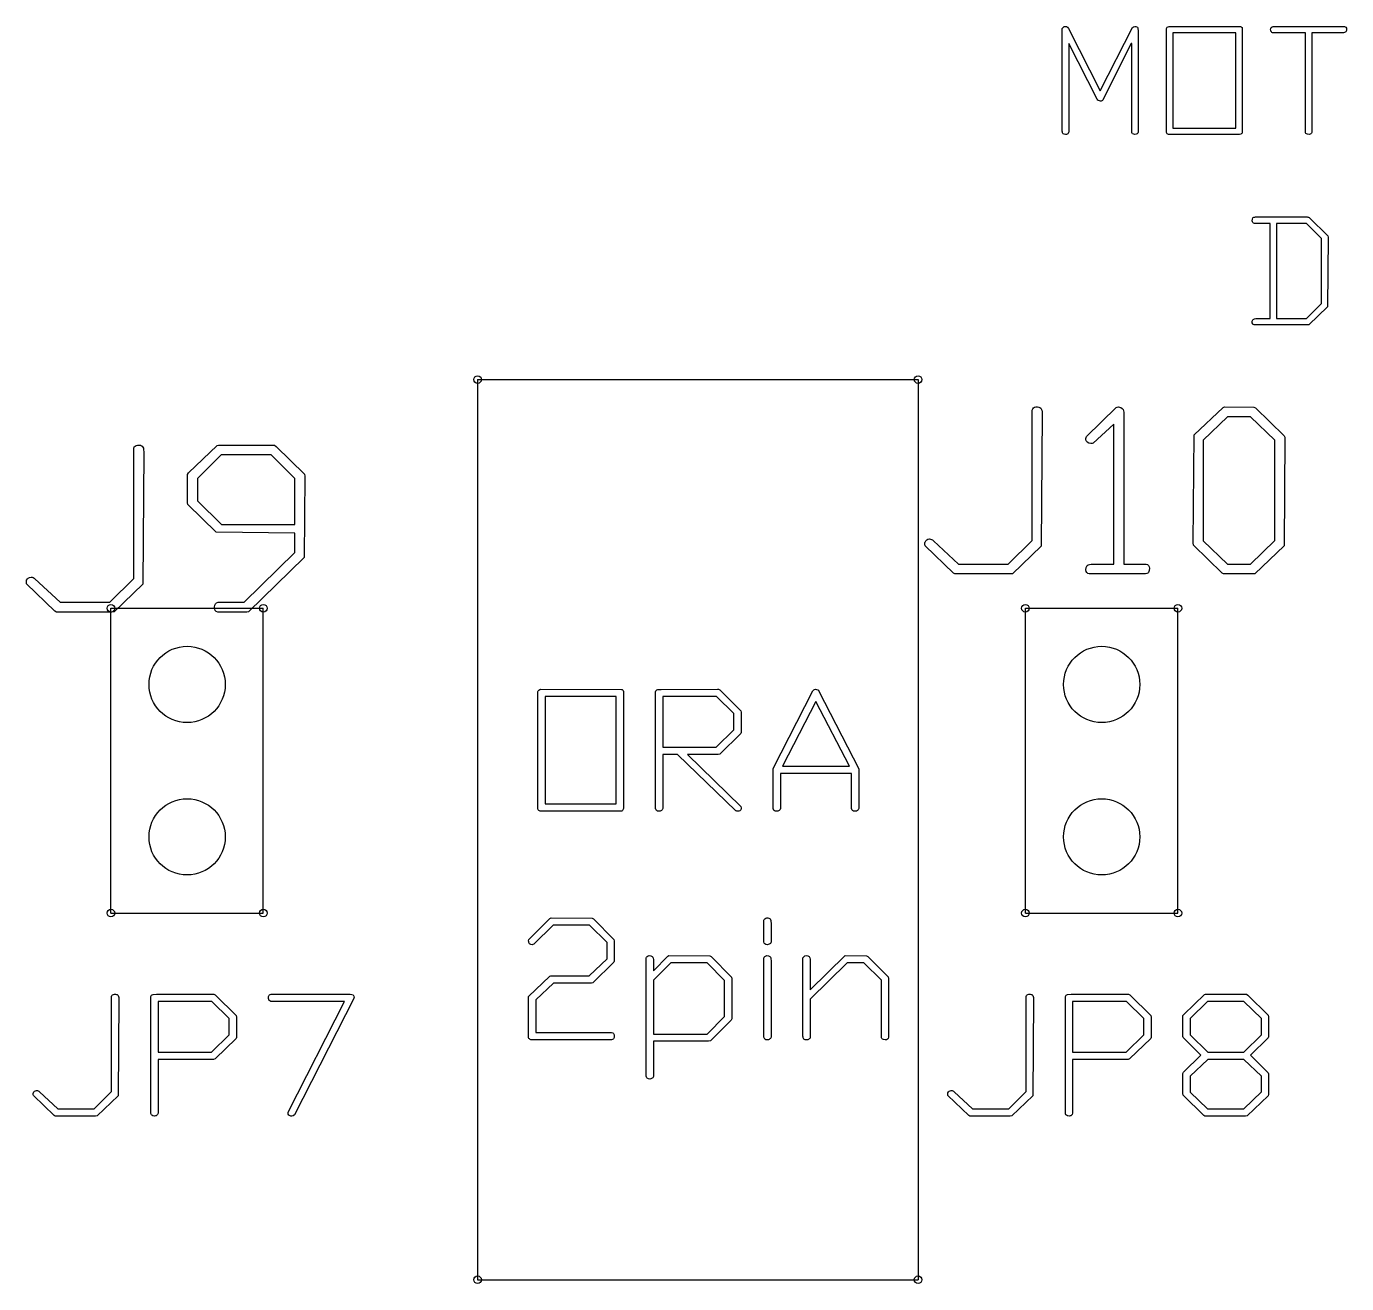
# Paper-space layout 'Sheet1' of a CAD drawing. Header units: millimetres. Extents: x 3 to 419, y -76 to 292.
# Drawn here: x 265.67 to 287.67, y 158.84 to 179.79 of the extents above; entities that cross this region are included whole.
import ezdxf

# ---------------------------------------------------------------- set-up
doc = ezdxf.new("R2010")
doc.units = ezdxf.units.MM

psp = doc.layouts.new('Sheet1')

# ---------------------------------------------------------------- linework, layer by layer
at = {"color": 7, "linetype": 'Continuous'}
for p, q in [((273.1840503, 173.906802), (273.1840503, 158.906802)), ((273.1840503, 173.906802), (280.5240503, 173.906802)), ((280.5240503, 173.906802), (280.5240503, 158.906802)), ((267.0740503, 170.096802), (269.6140503, 170.096802)), ((267.0740503, 165.016802), (267.0740503, 170.096802)), ((269.6140503, 165.016802), (269.6140503, 170.096802)), ((282.3140503, 170.096802), (284.8540503, 170.096802)), ((282.3140503, 165.016802), (282.3140503, 170.096802)), ((284.8540503, 165.016802), (284.8540503, 170.096802)), ((267.0740503, 165.016802), (269.6140503, 165.016802)), ((282.3140503, 165.016802), (284.8540503, 165.016802)), ((273.1840503, 158.906802), (280.5240503, 158.906802))]:
    psp.add_line(p, q, dxfattribs=at)
at = {"color": 7, "linetype": 'Continuous', "flags": 128}
for points in [[(283.0152903, 179.7767127), (283.0304119, 179.7569582), (283.0304119, 179.7569582), (283.5584253, 178.7153288), (283.5584253, 178.7153288), (284.0968182, 179.7716904), (284.0968182, 179.7716904), (284.113894, 179.7840788), (284.1343182, 179.7914448), (284.1343182, 179.7914448), (284.1557467, 179.7877618), (284.179519, 179.7767127), (284.179519, 179.7767127), (284.1848762, 179.7653288), (284.188894, 179.7482529), (284.1912378, 179.7251502), (284.1919074, 179.6963555), (284.1919074, 179.6963555), (284.1919074, 178.0306189), (284.1919074, 178.0306189), (284.1855458, 178.013543), (284.1748315, 178.0011547), (284.1587601, 177.9937886), (284.138336, 177.9914448), (284.138336, 177.9914448), (284.1172423, 177.9944582), (284.0998315, 178.0034984), (284.0931351, 178.0108645), (284.0884476, 178.0202395), (284.085769, 178.0316234), (284.0847646, 178.0450163), (284.0847646, 178.0450163), (284.0847646, 179.5088555), (284.0847646, 179.5088555), (284.0773985, 179.5038332), (284.0773985, 179.5038332), (283.6032914, 178.5690118), (283.6032914, 178.5690118), (283.5952557, 178.559302), (283.5858807, 178.5526055), (283.5755012, 178.5482529), (283.5634476, 178.5469136), (283.5634476, 178.5469136), (283.5470414, 178.5489225), (283.5329789, 178.5549493), (283.5209253, 178.5646591), (283.5112155, 178.5787216), (283.5112155, 178.5787216), (283.0347646, 179.5088555), (283.0347646, 179.5088555), (283.0347646, 178.0302841), (283.0347646, 178.0302841), (283.032086, 178.0209091), (283.026394, 178.0122038), (283.0180235, 178.0038332), (283.0066396, 177.9964672), (283.0066396, 177.9964672), (282.9965949, 177.9927841), (282.9811932, 177.9914448), (282.9811932, 177.9914448), (282.9587601, 177.9941234), (282.9416842, 178.0024939), (282.9356574, 178.0091904), (282.9313048, 178.0185654), (282.9286262, 178.0306189), (282.9276217, 178.0450163), (282.9276217, 178.0450163), (282.9276217, 179.7549493), (282.9276217, 179.7549493), (282.934653, 179.7690118), (282.9453673, 179.7797261), (282.9597646, 179.787427), (282.9778449, 179.7914448), (282.9778449, 179.7914448), (282.9986039, 179.7877618), (283.0153449, 179.7767127)], [(285.8950887, 179.7891011), (285.906528, 179.785418), (285.915903, 179.7793913), (285.9229342, 179.7706859), (285.9276217, 179.7596368), (285.9276217, 179.7596368), (285.9276217, 179.7181189), (285.9276217, 179.7181189), (285.9276217, 178.0306189), (285.9276217, 178.0306189), (285.9239387, 178.019235), (285.9182467, 178.0091904), (285.910211, 178.0008198), (285.9001664, 177.9937886), (285.9001664, 177.9937886), (285.8824208, 177.9914448), (285.8824208, 177.9914448), (284.6958137, 177.9914448), (284.6958137, 177.9914448), (284.6844298, 177.9971368), (284.6750548, 178.004168), (284.6680235, 178.0128734), (284.663336, 178.0232529), (284.663336, 178.0232529), (284.663336, 178.0721368), (284.663336, 178.0721368), (284.663336, 179.757293), (284.663336, 179.757293), (284.6686932, 179.768677), (284.6777333, 179.778052), (284.6901217, 179.7857529), (284.7058583, 179.7914448), (284.7058583, 179.7914448), (285.895144, 179.7891011)], [(287.6298223, 179.7887663), (287.6432467, 179.7844136), (287.6536262, 179.776043), (287.6609923, 179.7639895), (287.6650101, 179.747918), (287.6650101, 179.747918), (287.6616619, 179.7207975), (287.6509476, 179.7007082), (287.6419074, 179.693677), (287.6288494, 179.6883198), (287.6114387, 179.6853064), (287.5896753, 179.684302), (287.5896753, 179.684302), (287.0847646, 179.684302), (287.0847646, 179.684302), (287.0847646, 178.0255966), (287.0847646, 178.0255966), (287.0790726, 178.0125386), (287.0696976, 178.0024939), (287.0569744, 177.9954627), (287.0402333, 177.9914448), (287.0402333, 177.9914448), (287.0144521, 177.9941234), (286.9943628, 178.0024939), (286.9869967, 178.0095252), (286.9819744, 178.019235), (286.9786262, 178.0319582), (286.9776217, 178.0476948), (286.9776217, 178.0476948), (286.9776217, 179.684302), (286.9776217, 179.684302), (286.4415726, 179.684302), (286.4415726, 179.684302), (286.4308583, 179.6859761), (286.4211485, 179.6909984), (286.4121083, 179.6990341), (286.4040726, 179.710418), (286.4040726, 179.710418), (286.4003896, 179.7248154), (286.3990503, 179.7365341), (286.3990503, 179.7365341), (286.4017289, 179.7576279), (286.4097646, 179.7740341), (286.4228226, 179.7850832), (286.4415726, 179.7914448), (286.4415726, 179.7914448), (287.6298539, 179.7887663)], [(285.8204637, 178.0985877), (285.8204789, 179.684302), (285.8204789, 179.684302), (284.7704789, 179.684302), (284.7704789, 179.684302), (284.7704789, 178.0985877), (284.7704789, 178.0985877), (285.8204789, 178.0985877)], [(287.0483193, 176.6017127), (287.3513494, 176.3037216), (287.3513494, 176.3037216), (287.3563717, 176.2819582), (287.3563717, 176.2819582), (287.3463271, 175.1167797), (287.3463271, 175.1167797), (287.0382914, 174.8187886), (287.0382914, 174.8187886), (287.0135146, 174.8164448), (287.0135146, 174.8164448), (286.1245637, 174.8164448), (286.1245637, 174.8164448), (286.1105012, 174.8244805), (286.1001217, 174.8361993), (286.0940949, 174.8512663), (286.092086, 174.8700163), (286.092086, 174.8700163), (286.0930905, 174.8820698), (286.0964387, 174.8927841), (286.101461, 174.9018243), (286.1088271, 174.9095252), (286.1192065, 174.915552), (286.1329342, 174.9202395), (286.1500101, 174.9225832), (286.1704342, 174.9235877), (286.1704342, 174.9235877), (286.392086, 174.9235877), (286.392086, 174.9235877), (286.392086, 176.509302), (286.392086, 176.509302), (286.1309253, 176.509302), (286.1309253, 176.509302), (286.1158583, 176.5149939), (286.1044744, 176.5243689), (286.0964387, 176.5370922), (286.092086, 176.5538332), (286.092086, 176.5538332), (286.0947646, 176.5796145), (286.1031351, 176.5993689), (286.1101664, 176.606735), (286.1205458, 176.6120922), (286.1336039, 176.6154404), (286.1496753, 176.6164448), (286.1496753, 176.6164448), (286.1771307, 176.6164448), (286.1771307, 176.6164448), (287.0084923, 176.6164448), (287.0084923, 176.6164448), (287.0212155, 176.6154404), (287.0322646, 176.6127618), (287.0413048, 176.6080743), (287.048336, 176.6017127)], [(287.249187, 176.2588555), (286.9961039, 176.509302), (286.9961039, 176.509302), (286.4992289, 176.509302), (286.4992289, 176.509302), (286.4992289, 174.9235877), (286.4992289, 174.9235877), (286.9961039, 174.9235877), (286.9961039, 174.9235877), (287.2492289, 175.1763779), (287.2492289, 175.1763779), (287.2492289, 176.2588555)], [(282.5677786, 173.430637), (282.578142, 173.4171735), (282.5859094, 173.3969782), (282.5900521, 173.370569), (282.5916055, 173.3379459), (282.5916055, 173.3379459), (282.5760707, 171.1325191), (282.5760707, 171.1325191), (282.0996695, 170.6711349), (282.0996695, 170.6711349), (282.0613503, 170.6675101), (282.0613503, 170.6675101), (281.1359928, 170.6675101), (281.1359928, 170.6675101), (281.1126905, 170.6825271), (281.1126905, 170.6825271), (280.6399141, 171.1366617), (280.6399141, 171.1366617), (280.637325, 171.1511608), (280.6362893, 171.1734274), (280.6362893, 171.1734274), (280.637325, 171.1894801), (280.6399141, 171.1993188), (280.6399141, 171.1993188), (280.6518242, 171.2195141), (280.6683946, 171.2345311), (280.6885899, 171.2454054), (280.7134456, 171.2511015), (280.7134456, 171.2511015), (280.7320874, 171.249548), (280.7491757, 171.2438519), (280.7652284, 171.2350489), (280.7792097, 171.2221032), (280.7792097, 171.2221032), (281.1965786, 170.8332148), (281.1965786, 170.8332148), (282.0276915, 170.8332148), (282.0276915, 170.8332148), (282.4259008, 171.225728), (282.4259008, 171.225728), (282.4259008, 173.3985317), (282.4259008, 173.3985317), (282.434186, 173.4187269), (282.4476495, 173.4342618), (282.4657735, 173.4451361), (282.4890757, 173.4513501), (282.4890757, 173.4513501), (282.5149671, 173.4503144), (282.5367158, 173.4461718), (282.554322, 173.4399579), (282.5677855, 173.430637)], [(283.9425597, 173.4062991), (283.9503846, 173.3648729), (283.9503846, 173.3648729), (283.9503846, 170.8332148), (283.9503846, 170.8332148), (284.3268451, 170.8332148), (284.3268451, 170.8332148), (284.3470404, 170.8228583), (284.3625752, 170.8078413), (284.3729317, 170.7886817), (284.3791457, 170.7643438), (284.3791457, 170.7643438), (284.375003, 170.7244711), (284.3615395, 170.6934014), (284.3506651, 170.6820092), (284.3351303, 170.6742418), (284.3149351, 170.6690636), (284.2900793, 170.6675101), (284.2900793, 170.6675101), (283.3750784, 170.6675101), (283.3750784, 170.6675101), (283.3543653, 170.6773488), (283.3383126, 170.6923658), (283.3269204, 170.7110076), (283.3207065, 170.7348276), (283.3207065, 170.7348276), (283.3264026, 170.7767716), (283.3429731, 170.8073235), (283.3574722, 170.8187157), (283.3787032, 170.8270009), (283.4071837, 170.8316614), (283.4418781, 170.8332148), (283.4418781, 170.8332148), (283.7846798, 170.8332148), (283.7846798, 170.8332148), (283.7846798, 173.1613667), (283.7846798, 173.1613667), (283.4444672, 172.8480812), (283.4444672, 172.8480812), (283.4227185, 172.8423851), (283.4045945, 172.8403138), (283.4045945, 172.8403138), (283.3719714, 172.845492), (283.3445265, 172.8615447), (283.33417, 172.8734547), (283.3269204, 172.8879539), (283.32226, 172.90556), (283.3207065, 172.9252375), (283.3207065, 172.9252375), (283.3284739, 172.9604497), (283.3284739, 172.9604497), (283.822999, 173.4399579), (283.822999, 173.4399579), (283.8421587, 173.4487609), (283.8664965, 173.4513501), (283.8664965, 173.4513501), (283.8799601, 173.4487609), (283.9027445, 173.4399579), (283.9265645, 173.4259765), (283.9426172, 173.4062991)], [(286.1490641, 173.4363331), (286.6270343, 172.9718419), (286.6270343, 172.9718419), (286.6348017, 172.9490575), (286.6348017, 172.9490575), (286.6228917, 171.1361439), (286.6228917, 171.1361439), (286.1371696, 170.6711349), (286.1371696, 170.6711349), (286.1097248, 170.6675101), (286.1097248, 170.6675101), (285.6157174, 170.6675101), (285.6157174, 170.6675101), (285.5924152, 170.6825271), (285.5924152, 170.6825271), (285.1144605, 171.1470182), (285.1144605, 171.1470182), (285.1103179, 171.1848196), (285.1103179, 171.1848196), (285.1258527, 172.9868589), (285.1258527, 172.9868589), (285.60795, 173.4435827), (285.60795, 173.4435827), (285.6317701, 173.4513501), (285.6317701, 173.4513501), (286.1174922, 173.4477253), (286.1174922, 173.4477253), (286.1490796, 173.4363331)], [(286.4690814, 172.8983104), (286.0662273, 173.2856453), (286.0662273, 173.2856453), (285.6788924, 173.2856453), (285.6788924, 173.2856453), (285.2760227, 172.8983104), (285.2760227, 172.8983104), (285.2760227, 171.2205497), (285.2760227, 171.2205497), (285.6788924, 170.8332148), (285.6788924, 170.8332148), (286.0662273, 170.8332148), (286.0662273, 170.8332148), (286.469097, 171.2241745), (286.469097, 171.2241745), (286.469097, 172.8983104)], [(267.5976548, 172.795637), (267.608022, 172.7821735), (267.6157894, 172.7619782), (267.6199321, 172.735569), (267.6214855, 172.7029459), (267.6214855, 172.7029459), (267.6059507, 170.4975191), (267.6059507, 170.4975191), (267.1295495, 170.0361349), (267.1295495, 170.0361349), (267.0912303, 170.0325101), (267.0912303, 170.0325101), (266.1658728, 170.0325101), (266.1658728, 170.0325101), (266.1425705, 170.0475271), (266.1425705, 170.0475271), (265.6697941, 170.5016617), (265.6697941, 170.5016617), (265.667205, 170.5161608), (265.6661693, 170.5384274), (265.6661693, 170.5384274), (265.667205, 170.5544801), (265.6697941, 170.5643188), (265.6697941, 170.5643188), (265.6817042, 170.5845141), (265.6982746, 170.5995311), (265.7184699, 170.6104054), (265.7433256, 170.6161015), (265.7433256, 170.6161015), (265.7619674, 170.614548), (265.7790557, 170.6088519), (265.7951084, 170.6000489), (265.8090897, 170.5871032), (265.8090897, 170.5871032), (266.2264586, 170.1982148), (266.2264586, 170.1982148), (267.0575715, 170.1982148), (267.0575715, 170.1982148), (267.4557808, 170.590728), (267.4557808, 170.590728), (267.4557808, 172.7635317), (267.4557808, 172.7635317), (267.464066, 172.7837269), (267.4775295, 172.7992618), (267.4956535, 172.8101361), (267.5189557, 172.8163501), (267.5189557, 172.8163501), (267.5448471, 172.8153144), (267.5665958, 172.8111718), (267.584202, 172.8049579), (267.5976655, 172.795637)], [(269.8294911, 172.7935657), (270.2981353, 172.3326993), (270.2981353, 172.3326993), (270.3059027, 172.2990405), (270.3059027, 172.2990405), (270.2945105, 170.9392258), (270.2945105, 170.9392258), (269.3650103, 170.0361349), (269.3650103, 170.0361349), (269.3380833, 170.0325101), (269.3380833, 170.0325101), (268.8544325, 170.0325101), (268.8544325, 170.0325101), (268.8306125, 170.0423488), (268.8135242, 170.0594371), (268.8036854, 170.083775), (268.8000607, 170.1153625), (268.8000607, 170.1153625), (268.8036854, 170.1469499), (268.8155955, 170.1718056), (268.8347551, 170.1883761), (268.8616821, 170.1982148), (268.8616821, 170.1982148), (269.2945858, 170.1982148), (269.2945858, 170.1982148), (270.1401979, 171.0267386), (270.1401979, 171.0267386), (270.1401979, 171.3472738), (270.1401979, 171.3472738), (268.8300946, 171.3622908), (268.8300946, 171.3622908), (268.3583539, 171.8257463), (268.3583539, 171.8257463), (268.3505865, 171.8521555), (268.3505865, 171.8521555), (268.3505865, 172.3264854), (268.3505865, 172.3264854), (268.3661213, 172.3528946), (268.3661213, 172.3528946), (268.8425225, 172.8085827), (268.8425225, 172.8085827), (268.8653069, 172.8163501), (268.8653069, 172.8163501), (269.8025745, 172.8127253), (269.8025745, 172.8127253), (269.8295015, 172.7935657)], [(270.1401506, 172.2581322), (269.7430243, 172.6506453), (269.7430243, 172.6506453), (268.9134649, 172.6506453), (268.9134649, 172.6506453), (268.5162912, 172.2581322), (268.5162912, 172.2581322), (268.5162912, 171.8842608), (268.5162912, 171.8842608), (268.9176075, 171.4917476), (268.9176075, 171.4917476), (270.1401979, 171.4917476), (270.1401979, 171.4917476), (270.1401979, 172.2581322)], [(275.5803857, 168.7440252), (275.5932754, 168.7398675), (275.6038587, 168.7330639), (275.6117962, 168.7232365), (275.6170879, 168.7107633), (275.6170879, 168.7107633), (275.6170879, 168.6638942), (275.6170879, 168.6638942), (275.6170879, 166.7588942), (275.6170879, 166.7588942), (275.6129302, 166.746043), (275.6065046, 166.7347038), (275.5974332, 166.7252544), (275.5860939, 166.7173169), (275.5860939, 166.7173169), (275.5660611, 166.714671), (275.5660611, 166.714671), (274.2265135, 166.714671), (274.2265135, 166.714671), (274.2136623, 166.7210966), (274.203079, 166.7290341), (274.1951415, 166.7388615), (274.1898498, 166.7505788), (274.1898498, 166.7505788), (274.1898498, 166.8057633), (274.1898498, 166.8057633), (274.1898498, 168.7081175), (274.1898498, 168.7081175), (274.1958974, 168.7209686), (274.2061028, 168.731552), (274.2200879, 168.7402454), (274.2378528, 168.746671), (274.2378528, 168.746671), (275.5804242, 168.7440252)], [(277.2287521, 168.7300401), (277.5708468, 168.3894835), (277.5708468, 168.3894835), (277.5765165, 168.3641591), (277.5765165, 168.3641591), (277.5765165, 168.0266264), (277.5765165, 168.0266264), (277.5708468, 168.0069716), (277.5708468, 168.0069716), (277.219707, 167.6664151), (277.219707, 167.6664151), (277.1940046, 167.6580996), (277.1940046, 167.6580996), (276.6814689, 167.6580996), (276.6814689, 167.6580996), (277.568201, 166.7932901), (277.568201, 166.7932901), (277.5746266, 166.7732573), (277.5765165, 166.763052), (277.5765165, 166.763052), (277.5765165, 166.7600282), (277.5765165, 166.7558704), (277.5765165, 166.7558704), (277.5821861, 166.7517127), (277.5765165, 166.7486889), (277.5765165, 166.7486889), (277.5700909, 166.7365936), (277.5617754, 166.7267663), (277.5515701, 166.7195847), (277.5398528, 166.714671), (277.5398528, 166.714671), (277.520576, 166.715049), (277.505457, 166.7169389), (277.4937397, 166.7192067), (277.4861802, 166.7229865), (277.4861802, 166.7229865), (276.5132695, 167.6580996), (276.5132695, 167.6580996), (276.2702308, 167.6580996), (276.2702308, 167.6580996), (276.2702308, 166.7581383), (276.2702308, 166.7581383), (276.267207, 166.747555), (276.2607814, 166.7377276), (276.251332, 166.7286561), (276.2384808, 166.7199627), (276.2384808, 166.7199627), (276.2271415, 166.7161829), (276.2097546, 166.714671), (276.2097546, 166.714671), (276.1844302, 166.7176948), (276.1651534, 166.7271442), (276.1583498, 166.7347038), (276.1534361, 166.7452871), (276.1504123, 166.7588942), (276.1492784, 166.7751472), (276.1492784, 166.7751472), (276.1492784, 168.7054716), (276.1492784, 168.7054716), (276.1545701, 168.7179448), (276.1625076, 168.7281502), (276.1730909, 168.7357097), (276.1859421, 168.7410014), (276.1859421, 168.7410014), (276.2452843, 168.7440252), (276.2452843, 168.7440252), (277.1837992, 168.746671), (277.1837992, 168.746671), (277.1981623, 168.7455371), (277.2106355, 168.7425133), (277.2208409, 168.7372216), (277.2287784, 168.7300401)], [(278.8733039, 168.7164329), (279.5359451, 167.4203526), (279.5359451, 167.4203526), (279.5359451, 166.7588942), (279.5359451, 166.7588942), (279.5287635, 166.7396175), (279.5162903, 166.7256323), (279.4977695, 166.7173169), (279.473957, 166.714671), (279.473957, 166.714671), (279.4501445, 166.7176948), (279.4312457, 166.7267663), (279.4240641, 166.7343258), (279.4191504, 166.7449091), (279.4161266, 166.7585163), (279.4149927, 166.7747692), (279.4149927, 166.7747692), (279.4149927, 167.3436234), (279.4149927, 167.3436234), (278.2296593, 167.3436234), (278.2296593, 167.3436234), (278.2296593, 166.7585163), (278.2296593, 166.7585163), (278.2255016, 166.7456651), (278.219076, 166.7350817), (278.2096266, 166.7263883), (278.1979093, 166.7199627), (278.1979093, 166.7199627), (278.1865701, 166.7161829), (278.1691832, 166.714671), (278.1691832, 166.714671), (278.1438587, 166.7176948), (278.124582, 166.7271442), (278.1177784, 166.7347038), (278.1128647, 166.7452871), (278.1098409, 166.7588942), (278.108707, 166.7751472), (278.108707, 166.7751472), (278.108707, 166.8057633), (278.108707, 166.8057633), (278.108707, 167.4260222), (278.108707, 167.4260222), (278.7686534, 168.7190788), (278.7686534, 168.7190788), (278.7758349, 168.7270163), (278.7856623, 168.7341978), (278.7985135, 168.7410014), (278.8140105, 168.746671), (278.8140105, 168.746671), (278.8344212, 168.7447811), (278.8514302, 168.7391115), (278.8642814, 168.7296621), (278.8733528, 168.7164329)], [(275.4961047, 166.8356234), (275.4961355, 168.6257186), (275.4961355, 168.6257186), (274.3108022, 168.6257186), (274.3108022, 168.6257186), (274.3108022, 166.8356234), (274.3108022, 166.8356234), (275.4961355, 166.8356234)], [(277.4555478, 168.3399686), (277.1656564, 168.6257186), (277.1656564, 168.6257186), (276.2702308, 168.6257186), (276.2702308, 168.6257186), (276.2702308, 167.779052), (276.2702308, 167.779052), (277.1626326, 167.779052), (277.1626326, 167.779052), (277.4555641, 168.0678258), (277.4555641, 168.0678258), (277.4555641, 168.3399686)], [(278.2643828, 167.4645758), (279.3821087, 167.4645758), (279.3821087, 167.4645758), (278.821948, 168.5433198), (278.821948, 168.5433198), (278.2644332, 167.4645758)], [(275.114337, 164.9200401), (275.4564183, 164.5794835), (275.4564183, 164.5794835), (275.4620879, 164.5541591), (275.4620879, 164.5541591), (275.4620879, 164.2166264), (275.4620879, 164.2166264), (275.4564183, 164.1969716), (275.4564183, 164.1969716), (275.1056564, 163.8564151), (275.1056564, 163.8564151), (275.080332, 163.8480996), (275.080332, 163.8480996), (274.4498677, 163.8480996), (274.4498677, 163.8480996), (274.1558022, 163.5702871), (274.1558022, 163.5702871), (274.1558022, 163.0256234), (274.1558022, 163.0256234), (275.4167308, 163.0256234), (275.4167308, 163.0256234), (275.4367635, 163.0195758), (275.4507486, 163.0078585), (275.4594421, 162.9893377), (275.4620879, 162.9651472), (275.4620879, 162.9651472), (275.4594421, 162.9413347), (275.4507486, 162.92168), (275.4431891, 162.9141204), (275.4322278, 162.9088288), (275.4178647, 162.905805), (275.3997218, 162.904671), (275.3997218, 162.904671), (274.0718915, 162.904671), (274.0718915, 162.904671), (274.0590403, 162.9110966), (274.048457, 162.9190341), (274.0405195, 162.9288615), (274.0348498, 162.9402008), (274.0348498, 162.9402008), (274.0348498, 162.9950073), (274.0348498, 162.9950073), (274.0348498, 163.6296294), (274.0348498, 163.6296294), (274.3863677, 163.9637603), (274.3863677, 163.9637603), (274.4033766, 163.969052), (274.4033766, 163.969052), (275.0463141, 163.969052), (275.0463141, 163.969052), (275.3411355, 164.2566919), (275.3411355, 164.2566919), (275.3411355, 164.5280788), (275.3411355, 164.5280788), (275.0504718, 164.8157186), (275.0504718, 164.8157186), (274.4438201, 164.8157186), (274.4438201, 164.8157186), (274.1221623, 164.4963288), (274.1221623, 164.4963288), (274.1070433, 164.492171), (274.0941921, 164.4906591), (274.0941921, 164.4906591), (274.0711355, 164.4944389), (274.0518587, 164.5061561), (274.0442992, 164.5148496), (274.0390076, 164.5254329), (274.0359837, 164.5382841), (274.0348498, 164.5526472), (274.0348498, 164.5526472), (274.0405195, 164.5783496), (274.0405195, 164.5783496), (274.3882576, 164.9253317), (274.3882576, 164.9253317), (274.4105582, 164.936671), (274.4105582, 164.936671), (275.0946951, 164.9340252), (275.0946951, 164.9340252), (275.1143498, 164.9200401)], [(278.0572567, 164.920796), (278.064832, 164.9105907), (278.0705016, 164.8958496), (278.0735254, 164.8761948), (278.0746593, 164.8516264), (278.0746593, 164.8516264), (278.0746593, 164.5360163), (278.0746593, 164.5360163), (278.0697457, 164.5231651), (278.0629421, 164.5125817), (278.0550046, 164.5046442), (278.0455552, 164.4989746), (278.0277903, 164.492927), (278.0141832, 164.4906591), (278.0141832, 164.4906591), (277.9877248, 164.4936829), (277.968826, 164.5027544), (277.9574867, 164.5178734), (277.953707, 164.5390401), (277.953707, 164.5390401), (277.953707, 164.8969835), (277.953707, 164.8969835), (277.9608885, 164.9121026), (277.9718498, 164.9238198), (277.985457, 164.9321353), (278.0028439, 164.936671), (278.0028439, 164.936671), (278.0202308, 164.9355371), (278.0353498, 164.9328913), (278.0474451, 164.9275996), (278.0572724, 164.920796)], [(277.0744953, 164.2937335), (277.4158468, 163.9467514), (277.4158468, 163.9467514), (277.4215165, 163.921427), (277.4215165, 163.921427), (277.4215165, 163.2527871), (277.4215165, 163.2527871), (277.4101772, 163.2301085), (277.4101772, 163.2301085), (277.0631951, 162.8861502), (277.0631951, 162.8861502), (277.0348468, 162.8804805), (277.0348468, 162.8804805), (276.1152308, 162.8804805), (276.1152308, 162.8804805), (276.1152308, 162.2949954), (276.1152308, 162.2949954), (276.111073, 162.2836561), (276.1046474, 162.2738288), (276.095198, 162.2658913), (276.0834808, 162.2598436), (276.0834808, 162.2598436), (276.0691177, 162.253796), (276.0547546, 162.2515282), (276.0547546, 162.2515282), (276.032832, 162.254552), (276.0127992, 162.2640014), (276.0048617, 162.2719389), (275.9988141, 162.2832782), (275.9954123, 162.2980192), (275.9942784, 162.3157841), (275.9942784, 162.3157841), (275.9942784, 164.2687871), (275.9942784, 164.2687871), (276.000704, 164.2835282), (276.0116653, 164.2952454), (276.0267843, 164.3031829), (276.0460611, 164.3077186), (276.0460611, 164.3077186), (276.0725195, 164.3039389), (276.0948201, 164.2925996), (276.1038915, 164.2823942), (276.1103171, 164.2668972), (276.1140968, 164.2457305), (276.1152308, 164.2196502), (276.1152308, 164.2196502), (276.1152308, 164.0525847), (276.1152308, 164.0525847), (276.3548677, 164.301671), (276.3548677, 164.301671), (276.3718766, 164.3077186), (276.3718766, 164.3077186), (277.0548796, 164.3050728), (277.0548796, 164.3050728), (277.0745343, 164.2937335)], [(277.3005161, 163.8961026), (277.0106564, 164.1867663), (277.0106564, 164.1867663), (276.4051385, 164.1867663), (276.4051385, 164.1867663), (276.1152308, 163.8987484), (276.1152308, 163.8987484), (276.1152308, 163.0014329), (276.1152308, 163.0014329), (277.0106564, 163.0014329), (277.0106564, 163.0014329), (277.3005641, 163.2951204), (277.3005641, 163.2951204), (277.3005641, 163.8961026)], [(278.055707, 164.2922216), (278.064076, 164.2823942), (278.0701236, 164.2676532), (278.0735254, 164.2483764), (278.0746593, 164.2241859), (278.0746593, 164.2241859), (278.0746593, 162.9492722), (278.0746593, 162.9492722), (278.0716355, 162.9383109), (278.0652099, 162.9284835), (278.0557605, 162.9190341), (278.0429093, 162.9103407), (278.0429093, 162.9103407), (278.0315701, 162.9061829), (278.0141832, 162.904671), (278.0141832, 162.904671), (277.9888587, 162.9076948), (277.969582, 162.9171442), (277.9627784, 162.9247038), (277.9578647, 162.9356651), (277.9548409, 162.9492722), (277.953707, 162.9659032), (277.953707, 162.9659032), (277.953707, 164.2661413), (277.953707, 164.2661413), (277.9601326, 164.2801264), (277.9703379, 164.2918436), (277.984701, 164.3009151), (278.0028439, 164.3077186), (278.0028439, 164.3077186), (278.0334599, 164.3039389), (278.0557605, 164.2922216)], [(279.6870861, 164.2937335), (280.0284183, 163.952043), (280.0284183, 163.952043), (280.0340879, 163.9270966), (280.0340879, 163.9270966), (280.0340879, 162.9492722), (280.0340879, 162.9492722), (280.0269064, 162.9296175), (280.0148111, 162.9160103), (279.9966683, 162.9073169), (279.9736117, 162.904671), (279.9736117, 162.904671), (279.9497992, 162.9080728), (279.9301445, 162.9182782), (279.9225849, 162.9265936), (279.9172933, 162.937177), (279.9142695, 162.9500282), (279.9131355, 162.9655252), (279.9131355, 162.9655252), (279.9131355, 163.8987484), (279.9131355, 163.8987484), (279.6232278, 164.1867663), (279.6232278, 164.1867663), (279.3442814, 164.1867663), (279.3442814, 164.1867663), (278.7278022, 163.5804925), (278.7278022, 163.5804925), (278.7278022, 162.9488942), (278.7278022, 162.9488942), (278.7247784, 162.9383109), (278.7183528, 162.9284835), (278.7089034, 162.9190341), (278.6960522, 162.9103407), (278.6960522, 162.9103407), (278.6847129, 162.9061829), (278.667326, 162.904671), (278.667326, 162.904671), (278.6420016, 162.9076948), (278.6227248, 162.9171442), (278.6159212, 162.9247038), (278.6110076, 162.9356651), (278.6079837, 162.9492722), (278.6068498, 162.9659032), (278.6068498, 162.9659032), (278.6068498, 164.2687871), (278.6068498, 164.2687871), (278.6132754, 164.2835282), (278.6242367, 164.2952454), (278.6393558, 164.3031829), (278.6586326, 164.3077186), (278.6586326, 164.3077186), (278.6850909, 164.3043169), (278.7073915, 164.2933555), (278.7164629, 164.2835282), (278.7228885, 164.2691651), (278.7266683, 164.2491323), (278.7278022, 164.2245639), (278.7278022, 164.2245639), (278.7278022, 163.7358407), (278.7278022, 163.7358407), (279.3117754, 164.3077186), (279.3117754, 164.3077186), (279.667451, 164.3050728), (279.667451, 164.3050728), (279.6871058, 164.2937335)], [(267.189661, 163.651552), (267.1972605, 163.6417246), (267.2029302, 163.6269835), (267.205954, 163.6077067), (267.2070879, 163.5838942), (267.2070879, 163.5838942), (267.1957486, 161.9740936), (267.1957486, 161.9740936), (266.8480105, 161.6373169), (266.8480105, 161.6373169), (266.8200403, 161.634671), (266.8200403, 161.634671), (266.1445968, 161.634671), (266.1445968, 161.634671), (266.1275879, 161.6456323), (266.1275879, 161.6456323), (265.7824957, 161.9771175), (265.7824957, 161.9771175), (265.7806058, 161.9877008), (265.7798498, 162.0039538), (265.7798498, 162.0039538), (265.7806058, 162.015671), (265.7824957, 162.0228526), (265.7824957, 162.0228526), (265.7911891, 162.0375936), (265.8032843, 162.048555), (265.8180254, 162.0564925), (265.8361683, 162.0606502), (265.8361683, 162.0606502), (265.8497754, 162.0595163), (265.8622486, 162.0553585), (265.8739659, 162.0489329), (265.8841712, 162.0394835), (265.8841712, 162.0394835), (266.1888201, 161.7556234), (266.1888201, 161.7556234), (266.7954718, 161.7556234), (266.7954718, 161.7556234), (267.0861355, 162.0421294), (267.0861355, 162.0421294), (267.0861355, 163.6281175), (267.0861355, 163.6281175), (267.0921832, 163.6428585), (267.1020105, 163.6541978), (267.1152397, 163.6621353), (267.1322486, 163.666671), (267.1322486, 163.666671), (267.1511474, 163.6659151), (267.1670224, 163.6628913), (267.1798736, 163.6583555), (267.189701, 163.651552)], [(268.8187752, 163.6500401), (269.1608468, 163.3094835), (269.1608468, 163.3094835), (269.1665165, 163.2841591), (269.1665165, 163.2841591), (269.1665165, 162.9466264), (269.1665165, 162.9466264), (269.1608468, 162.9269716), (269.1608468, 162.9269716), (268.8100849, 162.5864151), (268.8100849, 162.5864151), (268.7847605, 162.5780996), (268.7847605, 162.5780996), (267.8602308, 162.5780996), (267.8602308, 162.5780996), (267.8602308, 161.6807841), (267.8602308, 161.6807841), (267.8496474, 161.6584835), (267.8284808, 161.6399627), (267.8284808, 161.6399627), (267.8171415, 161.6361829), (267.7997546, 161.634671), (267.7997546, 161.634671), (267.7744302, 161.6376948), (267.7551534, 161.6471442), (267.7483498, 161.6547038), (267.7434361, 161.6652871), (267.7404123, 161.6788942), (267.7392784, 161.6951472), (267.7392784, 161.6951472), (267.7392784, 163.6254716), (267.7392784, 163.6254716), (267.7445701, 163.6379448), (267.7525076, 163.6481502), (267.7630909, 163.6557097), (267.7759421, 163.6610014), (267.7759421, 163.6610014), (267.8352843, 163.6640252), (267.8352843, 163.6640252), (268.7737992, 163.666671), (268.7737992, 163.666671), (268.7881623, 163.6655371), (268.8006355, 163.6625133), (268.8108409, 163.6572216), (268.8187784, 163.6500401)], [(269.0455112, 163.2588347), (268.7556564, 163.5457186), (268.7556564, 163.5457186), (267.8602308, 163.5457186), (267.8602308, 163.5457186), (267.8602308, 162.699052), (267.8602308, 162.699052), (268.7526326, 162.699052), (268.7526326, 162.699052), (269.0455641, 162.9859359), (269.0455641, 162.9859359), (269.0455641, 163.2588347)], [(271.1258922, 163.6088407), (271.1259451, 163.6099746), (271.1251891, 163.6080847), (271.1244332, 163.602793), (271.1232992, 163.5948555), (271.1232992, 163.5948555), (270.1314897, 161.6539478), (270.1314897, 161.6539478), (270.110701, 161.6395847), (270.0887784, 161.634671), (270.0887784, 161.634671), (270.0732814, 161.635805), (270.0600522, 161.6388288), (270.0490909, 161.6441204), (270.0407754, 161.65168), (270.0407754, 161.65168), (270.0301921, 161.6641532), (270.0267903, 161.683052), (270.0267903, 161.683052), (270.0275462, 161.6932573), (270.0294361, 161.7023288), (270.0294361, 161.7023288), (270.9694629, 163.5457186), (270.9694629, 163.5457186), (269.7383945, 163.5457186), (269.7383945, 163.5457186), (269.7232754, 163.5521442), (269.7115582, 163.5627276), (269.7032427, 163.5770907), (269.698707, 163.5959895), (269.698707, 163.5959895), (269.7017308, 163.6250936), (269.7111802, 163.6473942), (269.7191177, 163.6557097), (269.7308349, 163.6617573), (269.745576, 163.6655371), (269.7637189, 163.666671), (269.7637189, 163.666671), (269.7947129, 163.666671), (269.7947129, 163.666671), (271.0609332, 163.666671), (271.0609332, 163.666671), (271.0892814, 163.6628913), (271.1096921, 163.6523079), (271.1217873, 163.6341651), (271.1259451, 163.6088407)], [(282.4296746, 163.651552), (282.4372605, 163.6417246), (282.4429302, 163.6269835), (282.445954, 163.6077067), (282.4470879, 163.5838942), (282.4470879, 163.5838942), (282.4357486, 161.9740936), (282.4357486, 161.9740936), (282.0880105, 161.6373169), (282.0880105, 161.6373169), (282.0600403, 161.634671), (282.0600403, 161.634671), (281.3845968, 161.634671), (281.3845968, 161.634671), (281.3675879, 161.6456323), (281.3675879, 161.6456323), (281.0224957, 161.9771175), (281.0224957, 161.9771175), (281.0206058, 161.9877008), (281.0198498, 162.0039538), (281.0198498, 162.0039538), (281.0206058, 162.015671), (281.0224957, 162.0228526), (281.0224957, 162.0228526), (281.0311891, 162.0375936), (281.0432843, 162.048555), (281.0580254, 162.0564925), (281.0761683, 162.0606502), (281.0761683, 162.0606502), (281.0897754, 162.0595163), (281.1022486, 162.0553585), (281.1139659, 162.0489329), (281.1241712, 162.0394835), (281.1241712, 162.0394835), (281.4288201, 161.7556234), (281.4288201, 161.7556234), (282.0354718, 161.7556234), (282.0354718, 161.7556234), (282.3261355, 162.0421294), (282.3261355, 162.0421294), (282.3261355, 163.6281175), (282.3261355, 163.6281175), (282.3321832, 163.6428585), (282.3420105, 163.6541978), (282.3552397, 163.6621353), (282.3722486, 163.666671), (282.3722486, 163.666671), (282.3911474, 163.6659151), (282.4070224, 163.6628913), (282.4198736, 163.6583555), (282.429701, 163.651552)], [(284.0587292, 163.6500401), (284.4008468, 163.3094835), (284.4008468, 163.3094835), (284.4065165, 163.2841591), (284.4065165, 163.2841591), (284.4065165, 162.9466264), (284.4065165, 162.9466264), (284.4008468, 162.9269716), (284.4008468, 162.9269716), (284.0500849, 162.5864151), (284.0500849, 162.5864151), (284.0247605, 162.5780996), (284.0247605, 162.5780996), (283.1002308, 162.5780996), (283.1002308, 162.5780996), (283.1002308, 161.6807841), (283.1002308, 161.6807841), (283.0896474, 161.6584835), (283.0684808, 161.6399627), (283.0684808, 161.6399627), (283.0571415, 161.6361829), (283.0397546, 161.634671), (283.0397546, 161.634671), (283.0144302, 161.6376948), (282.9951534, 161.6471442), (282.9883498, 161.6547038), (282.9834361, 161.6652871), (282.9804123, 161.6788942), (282.9792784, 161.6951472), (282.9792784, 161.6951472), (282.9792784, 163.6254716), (282.9792784, 163.6254716), (282.9845701, 163.6379448), (282.9925076, 163.6481502), (283.0030909, 163.6557097), (283.0159421, 163.6610014), (283.0159421, 163.6610014), (283.0752843, 163.6640252), (283.0752843, 163.6640252), (284.0137992, 163.666671), (284.0137992, 163.666671), (284.0281623, 163.6655371), (284.0406355, 163.6625133), (284.0508409, 163.6572216), (284.0587784, 163.6500401)], [(284.2855248, 163.2588347), (283.9956564, 163.5457186), (283.9956564, 163.5457186), (283.1002308, 163.5457186), (283.1002308, 163.5457186), (283.1002308, 162.699052), (283.1002308, 162.699052), (283.9926326, 162.699052), (283.9926326, 162.699052), (284.2855641, 162.9859359), (284.2855641, 162.9859359), (284.2855641, 163.2588347)], [(286.0181723, 163.6500401), (286.3602754, 163.3136413), (286.3602754, 163.3136413), (286.3659451, 163.2890728), (286.3659451, 163.2890728), (286.3659451, 162.9553198), (286.3659451, 162.9553198), (286.3576296, 162.936043), (286.3576296, 162.936043), (286.065076, 162.6491591), (286.065076, 162.6491591), (286.3576296, 162.3569835), (286.3576296, 162.3569835), (286.3659451, 162.3377067), (286.3659451, 162.3377067), (286.3659451, 161.9960163), (286.3659451, 161.9960163), (286.3576296, 161.9737157), (286.3576296, 161.9737157), (286.0091355, 161.6373169), (286.0091355, 161.6373169), (285.9807873, 161.634671), (285.9807873, 161.634671), (285.303832, 161.634671), (285.303832, 161.634671), (285.287201, 161.6456323), (285.287201, 161.6456323), (284.9413528, 161.984677), (284.9413528, 161.984677), (284.938707, 162.0122692), (284.938707, 162.0122692), (284.938707, 162.3433764), (284.938707, 162.3433764), (284.9470224, 162.365299), (284.9470224, 162.365299), (285.2388201, 162.6491591), (285.2388201, 162.6491591), (284.9443766, 162.9417127), (284.9443766, 162.9417127), (284.938707, 162.9609895), (284.938707, 162.9609895), (284.938707, 163.3083496), (284.938707, 163.3083496), (284.9526921, 163.3276264), (284.9526921, 163.3276264), (285.2977843, 163.6610014), (285.2977843, 163.6610014), (285.3144153, 163.666671), (285.3144153, 163.666671), (285.9985522, 163.6640252), (285.9985522, 163.6640252), (286.018207, 163.6500401)], [(286.2449679, 163.2588347), (285.9550849, 163.5457186), (285.9550849, 163.5457186), (285.3495671, 163.5457186), (285.3495671, 163.5457186), (285.0596593, 163.2588347), (285.0596593, 163.2588347), (285.0596593, 162.9859359), (285.0596593, 162.9859359), (285.3525909, 162.699052), (285.3525909, 162.699052), (285.9520611, 162.699052), (285.9520611, 162.699052), (286.2449927, 162.9859359), (286.2449927, 162.9859359), (286.2449927, 163.2588347)], [(286.2449679, 162.2976413), (285.9520611, 162.5780996), (285.9520611, 162.5780996), (285.3525909, 162.5780996), (285.3525909, 162.5780996), (285.0596593, 162.3002871), (285.0596593, 162.3002871), (285.0596593, 162.0334359), (285.0596593, 162.0334359), (285.3495671, 161.7556234), (285.3495671, 161.7556234), (285.9550849, 161.7556234), (285.9550849, 161.7556234), (286.2449927, 162.0360817), (286.2449927, 162.0360817), (286.2449927, 162.2976413)]]:
    psp.add_lwpolyline(points, dxfattribs=at)
at = {"color": 7, "linetype": 'Continuous'}
for centre, radius in [((273.1840503, 173.906802), 0.0635), ((273.1840503, 173.906802), 0.0635), ((280.5240503, 173.906802), 0.0635), ((280.5240503, 173.906802), 0.0635), ((267.0740503, 170.096802), 0.0635), ((267.0740503, 170.096802), 0.0635), ((269.6140503, 170.096802), 0.0635), ((269.6140503, 170.096802), 0.0635), ((282.3140503, 170.096802), 0.0635), ((282.3140503, 170.096802), 0.0635), ((284.8540503, 170.096802), 0.0635), ((284.8540503, 170.096802), 0.0635), ((268.3440503, 168.826802), 0.635), ((283.5840503, 168.826802), 0.635), ((268.3440503, 166.286802), 0.635), ((283.5840503, 166.286802), 0.635), ((267.0740503, 165.016802), 0.0635), ((267.0740503, 165.016802), 0.0635), ((269.6140503, 165.016802), 0.0635), ((269.6140503, 165.016802), 0.0635), ((282.3140503, 165.016802), 0.0635), ((282.3140503, 165.016802), 0.0635), ((284.8540503, 165.016802), 0.0635), ((284.8540503, 165.016802), 0.0635), ((273.1840503, 158.906802), 0.0635), ((273.1840503, 158.906802), 0.0635), ((280.5240503, 158.906802), 0.0635), ((280.5240503, 158.906802), 0.0635)]:
    psp.add_circle(centre, radius, dxfattribs=at)

doc.saveas('drawing.dxf')
